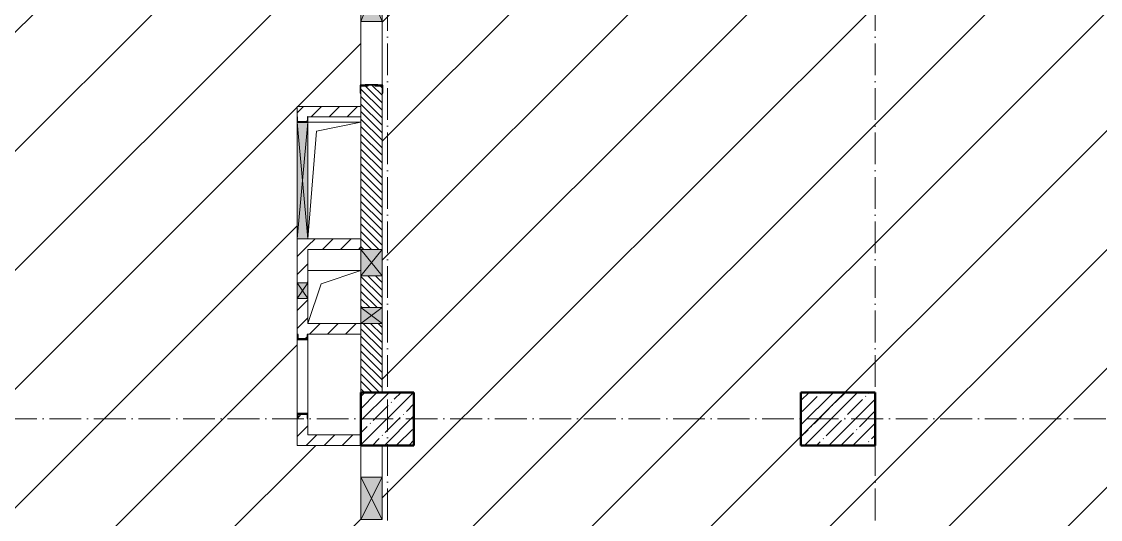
# Model space of a CAD drawing. Header units: millimetres. Extents: x -17017 to 628417, y -109036 to 199237.
# Drawn here: x 529910 to 540085, y -73985 to -69285 of the extents above; entities that cross this region are included whole.
import ezdxf

# ---------------------------------------------------------------- set-up
doc = ezdxf.new("R2010")
doc.units = ezdxf.units.MM
doc.linetypes.add('50_200_ШТРИХ_1Т_ш5_п1_п1_', pattern=[700, 500, -100, 0, -100])
for name, color, linetype, lineweight in [('A-DETL-GENF-OTLN', 7, 'Continuous', 9), ('A-FLOR-____-OTLN', 7, 'Continuous', 9), ('A-GENM-____-MCUT', 7, 'Continuous', 25), ('A-GENM-____-OTLN', 7, 'Continuous', 9), ('A-GENM-____-OTLN-1', 7, 'Continuous', 25), ('A-GLAZ-____-OTLN', 7, 'Continuous', 9), ('A-WALL-____-MCUT-3', 7, 'Continuous', 9), ('A-WALL-____-PATT-1', 7, 'Continuous', 9), ('A-WALL-FNSH-MCUT-1', 7, 'Continuous', 9), ('I-WALL-____-OTLN', 7, 'Continuous', 9), ('S-COLS-____-MCUT', 7, 'Continuous', 50), ('S-COLS-____-OTLN', 7, 'Continuous', 9), ('S-GRID-____-OTLN-1', 7, '50_200_ШТРИХ_1Т_ш5_п1_п1_', 9), ('стяжа', 7, 'Continuous', 30)]:
    doc.layers.add(name, color=color, linetype=linetype, lineweight=lineweight)
pattern_1 = [(45, (523510.01, -90515.61), (-84.8528, 84.8528), [])]
pattern_2 = [(45, (239739.3, -3652.16), (-561.266, 561.266), [])]

# ---------------------------------------------------------------- blocks, each defined once
blk = doc.blocks.new('BSC_Колонна _Прямоугольная - 500х500-V124-АР1_План отверстий 3 этажа в осях 1-64_А-ГГ')
at = {"layer": 'S-COLS-____-OTLN'}
h = blk.add_hatch(dxfattribs=at)
h.set_pattern_fill('FP_147', color=256, style=0, pattern_type=2)
h.set_pattern_definition([(45, (-9850, -17481.04), (-114.0493, 114.0493), []), (45, (-9735.95, -17481.04), (-114.0493, 114.0493), [201.613, -40.323, 3.353, -36.97])])
h.paths.add_polyline_path([(-250, -250), (250, -250), (250, 250), (-250, 250)], flags=0)
at = {"layer": 'S-COLS-____-MCUT'}
for p, q in [((250, 250), (-250, 250)), ((-250, 250), (-250, -250)), ((250, -250), (250, 250)), ((-250, -250), (250, -250))]:
    blk.add_line(p, q, dxfattribs=at)
blk = doc.blocks.new('BSC_Колонна _Прямоугольная - 500х700-V129-АР1_План отверстий 3 этажа в осях 1-64_А-ГГ')
at = {"layer": 'S-COLS-____-OTLN'}
h = blk.add_hatch(dxfattribs=at)
h.set_pattern_fill('FP_152', color=256, style=0, pattern_type=2)
h.set_pattern_definition([(315, (-17481.04, 14100), (114.0493, 114.0493), []), (315, (-17481.04, 13985.95), (114.0493, 114.0493), [201.612, -40.322, 3.353, -36.97])])
h.paths.add_polyline_path([(-250, 350), (-250, -350), (250, -350), (250, 350)], flags=0)
at = {"layer": 'S-COLS-____-MCUT'}
for p, q in [((250, 350), (-250, 350)), ((-250, 350), (-250, -350)), ((250, -350), (250, 350)), ((-250, -350), (250, -350))]:
    blk.add_line(p, q, dxfattribs=at)
blk = doc.blocks.new('АР_Перемычка - АР_Перемычка-28704962-АР1_План отверстий 3 этажа в осях 1-64_А-ГГ')
at = {"layer": 'A-GENM-____-OTLN'}
blk.add_line((-350, -100), (-342, -100), dxfattribs=at)
blk = doc.blocks.new('154_Стойка_СКБ_Уголок - СМ-2480_200-28346303-АР1_План отверстий 3 этажа в осях 1-64_А-ГГ')
at = {"layer": 'A-GENM-____-MCUT'}
for p, q in [((125, 156), (125, 81)), ((200, 156), (125, 156)), ((131, 81), (131, 150)), ((131, 150), (200, 150)), ((200, 150), (200, 156)), ((125, 81), (131, 81)), ((131, 19), (125, 19)), ((125, 19), (125, -56)), ((131, -50), (131, 19)), ((125, -56), (200, -56)), ((200, -50), (131, -50)), ((200, -56), (200, -50))]:
    blk.add_line(p, q, dxfattribs=at)
blk = doc.blocks.new('Стойка_Влож_Полоса боковая - Полоса-28213942-АР1_План отверстий 3 этажа в осях 1-64_А-ГГ')
at = {"layer": 'A-GENM-____-OTLN'}
for p, q in [((-5, 60), (0, 60)), ((-5, -60), (-5, 60)), ((0, 31), (0, -31)), ((0, -60), (-5, -60))]:
    blk.add_line(p, q, dxfattribs=at)
blk = doc.blocks.new('AR_Отверстие прямоугольное _в плите_ - AR_Отверстие прямоугольное _в плите_-V199-АР1_План отверстий 3 этажа в осях 1-64_А-ГГ')
at = {"layer": 'A-GENM-____-OTLN'}
for p, q in [((250, 250), (-250, 250)), ((-125, 125), (250, 250)), ((-250, -250), (-125, 125))]:
    blk.add_line(p, q, dxfattribs=at)
blk = doc.blocks.new('AR_Отверстие прямоугольное _в плите_ - AR_Отверстие прямоугольное _в плите_-30552711-АР1_План отверстий 3 этажа в осях 1-64_А-ГГ')
at = {"layer": 'A-GENM-____-OTLN'}
for p, q in [((250, 550), (-250, 550)), ((-167, 467), (250, 550)), ((-250, -550), (-167, 467))]:
    blk.add_line(p, q, dxfattribs=at)
blk = doc.blocks.new('154_Стойка_СКБ_Швеллер - СМ-2180_100-28318692-АР1_План отверстий 3 этажа в осях 1-64_А-ГГ')
at = {"layer": 'A-GENM-____-MCUT'}
for p, q in [((171, 50), (125, 50)), ((125, 50), (125, -50)), ((129.5, 42.4), (171, 42.4)), ((129.5, -42.4), (129.5, 42.4)), ((171, 42.4), (171, 50)), ((125, -50), (171, -50)), ((171, -42.4), (129.5, -42.4)), ((171, -50), (171, -42.4))]:
    blk.add_line(p, q, dxfattribs=at)
blk = doc.blocks.new('AR_Отверстие прямоугольное _в стене_ - AR_Отверстие прямоугольное _в стене__ОВ-36943067-АР1_План отверстий 3 этажа в осях 1-64_А-ГГ')
at = {"layer": 'A-GLAZ-____-OTLN'}
blk.add_hatch(color=256, dxfattribs=at).paths.add_polyline_path([(-550, -50), (550, -50), (550, 50), (-550, 50), (-550, -47)], flags=0)
at = {"layer": 'A-DETL-GENF-OTLN'}
for p, q in [((-550, 50), (550, 50)), ((550, 50), (-550, -50)), ((-550, 50), (550, -50)), ((550, 50), (-550, 50)), ((550, 50), (550, -50)), ((550, -50), (550, 50)), ((550, -50), (-550, -50)), ((-550, -50), (550, -50))]:
    blk.add_line(p, q, dxfattribs=at)
blk = doc.blocks.new('AR_Отверстие прямоугольное _в стене__БезПР - AR_Отверстие прямоугольное _в стене__БезПР-36992797-АР1_План отверстий 3 этажа в осях 1-64_А-ГГ')
at = {"layer": 'A-GLAZ-____-OTLN'}
blk.add_hatch(color=256, dxfattribs=at).paths.add_polyline_path([(-200, -100), (200, -100), (200, 100), (-200, 100)], flags=0)
at = {"layer": 'A-DETL-GENF-OTLN'}
for p, q in [((-200, -100), (-200, 100)), ((-200, 100), (200, 100)), ((200, 100), (-200, -100)), ((-200, 100), (200, -100)), ((200, 100), (-200, 100)), ((-200, 100), (-200, -100)), ((200, 100), (200, -100)), ((200, -100), (200, 100)), ((200, -100), (-200, -100)), ((-200, -100), (200, -100))]:
    blk.add_line(p, q, dxfattribs=at)
at = {"layer": 'A-GLAZ-____-OTLN'}
blk.add_line((200, 100), (-200, 100), dxfattribs=at)
blk = doc.blocks.new('AR_Отверстие прямоугольное _в стене__БезПР - AR_Отверстие прямоугольное _в стене__БезПР-36427847-АР1_План отверстий 3 этажа в осях 1-64_А-ГГ')
at = {"layer": 'A-GLAZ-____-OTLN'}
blk.add_hatch(color=256, dxfattribs=at).paths.add_polyline_path([(250, 100), (-250, 100), (-250, -100), (250, -100)], flags=0)
at = {"layer": 'A-DETL-GENF-OTLN'}
for p, q in [((-250, -100), (-250, 100)), ((-250, 100), (250, 100)), ((250, 100), (-250, -100)), ((-250, 100), (250, -100)), ((250, 100), (-250, 100)), ((-250, 100), (-250, -100)), ((250, 100), (250, -100)), ((250, -100), (250, 100)), ((250, -100), (-250, -100)), ((-250, -100), (250, -100))]:
    blk.add_line(p, q, dxfattribs=at)
at = {"layer": 'A-GLAZ-____-OTLN'}
blk.add_line((250, 100), (-250, 100), dxfattribs=at)
blk = doc.blocks.new('AR_Отверстие прямоугольное _в стене__БезПР - AR_Отверстие прямоугольное _в стене__БезПР-36427593-АР1_План отверстий 3 этажа в осях 1-64_А-ГГ')
at = {"layer": 'A-GLAZ-____-OTLN'}
blk.add_hatch(color=256, dxfattribs=at).paths.add_polyline_path([(75, 100), (-75, 100), (-75, -100), (75, -100)], flags=0)
at = {"layer": 'A-DETL-GENF-OTLN'}
for p, q in [((-75, -100), (-75, 100)), ((-75, 100), (75, 100)), ((75, 100), (-75, -100)), ((-75, 100), (75, -100)), ((75, 100), (-75, 100)), ((-75, 100), (-75, -100)), ((75, 100), (75, -100)), ((75, -100), (75, 100)), ((75, -100), (-75, -100)), ((-75, -100), (75, -100))]:
    blk.add_line(p, q, dxfattribs=at)
blk = doc.blocks.new('AR_Отверстие прямоугольное _в стене__БезПР - AR_Отверстие прямоугольное _в стене__БезПР-36428168-АР1_План отверстий 3 этажа в осях 1-64_А-ГГ')
at = {"layer": 'A-GLAZ-____-OTLN'}
blk.add_hatch(color=256, dxfattribs=at).paths.add_polyline_path([(75, -50), (75, 50), (-75, 50), (-75, -50)], flags=0)
at = {"layer": 'A-DETL-GENF-OTLN'}
for p, q in [((-75, -50), (-75, 50)), ((-75, 50), (75, 50)), ((75, 50), (-75, -50)), ((-75, 50), (75, -50)), ((75, 50), (-75, 50)), ((-75, 50), (-75, -50)), ((75, 50), (75, -50)), ((75, -50), (75, 50)), ((75, -50), (-75, -50)), ((-75, -50), (75, -50))]:
    blk.add_line(p, q, dxfattribs=at)
blk = doc.blocks.new('AR_Отверстие прямоугольное _в стене__БезПР - AR_Отверстие прямоугольное _в стене__БезПР-36899716-АР1_План отверстий 3 этажа в осях 1-64_А-ГГ')
at = {"layer": 'A-GLAZ-____-OTLN'}
blk.add_hatch(color=256, dxfattribs=at).paths.add_polyline_path([(125, 100), (-125, 100), (-125, -100), (125, -100)], flags=0)
at = {"layer": 'A-DETL-GENF-OTLN'}
for p, q in [((-125, -100), (-125, 100)), ((-125, 100), (125, 100)), ((125, 100), (-125, -100)), ((-125, 100), (125, -100)), ((125, 100), (-125, 100)), ((-125, 100), (-125, -100)), ((125, 100), (125, -100)), ((125, -100), (125, 100)), ((125, -100), (-125, -100)), ((-125, -100), (125, -100))]:
    blk.add_line(p, q, dxfattribs=at)
blk = doc.blocks.new('154_Фахверк_СКБ_Швеллер - Тип_100_3960_зеркало-36793856-АР1_План отверстий 3 этажа в осях 1-64_А-ГГ')
at = {"layer": 'A-GENM-____-MCUT'}
for p, q in [((175, 50), (125, 50)), ((125, 50), (125, -50)), ((128, 47), (175, 47)), ((128, -47), (128, 47)), ((175, 47), (175, 50)), ((125, -50), (175, -50)), ((175, -47), (128, -47)), ((175, -50), (175, -47))]:
    blk.add_line(p, q, dxfattribs=at)
blk = doc.blocks.new('3эт')
at = {"layer": 'S-GRID-____-OTLN-1', "color": 251, "ltscale": 0.6, "true_color": 0x636466}
for p, q in [((293620.7, -91346.1), (293620.7, -36982.5)), ((298220.7, -91346.1), (298220.7, -36982.5)), ((310478.4, -69382.4), (279101.9, -69382.4))]:
    blk.add_line(p, q, dxfattribs=at)

msp = doc.modelspace()

# ---------------------------------------------------------------- hatches: boundary and pattern name
at = {"layer": 'A-WALL-____-PATT-1'}
h = msp.add_hatch(dxfattribs=at)
h.set_pattern_fill('FP_6', color=256, style=0, pattern_type=2)
h.set_pattern_definition([(135, (523510.01, -90515.614), (-35.35534, -35.35534), [])])
h.paths.add_polyline_path([(533310, -72785), (533310, -72135), (533110, -72135), (533110, -72785)], flags=0)
h.paths.add_polyline_path([(533255, -71985), (533310, -71985), (533310, -71685), (533110, -71685), (533110, -71985)], flags=0)
h.paths.add_polyline_path([(533310, -71435), (533310, -69891), (533241, -69891), (533241, -69885), (533179, -69885), (533179, -69891), (533110, -69891), (533110, -71435), (533217, -71435)], flags=0)
h.paths.add_polyline_path([(533179, -68185), (533241, -68185), (533241, -68179), (533310, -68179), (533310, -67985), (533110, -67985), (533110, -68179), (533179, -68179)], flags=0)
h = msp.add_hatch(dxfattribs=at)
h.set_pattern_fill('FP_4', color=256, style=0, pattern_type=2)
h.set_pattern_definition(pattern_1)
h.paths.add_polyline_path([(532610, -73185), (532610, -73031), (532602, -73031), (532602, -72989), (532518, -72989), (532518, -73031), (532510, -73031), (532510, -73185), (532602, -73185)], flags=0)
h.paths.add_polyline_path([(532518, -72280), (532602, -72280), (532602, -72239), (532610, -72239), (532610, -71900), (532510, -71900), (532510, -72239), (532518, -72239), (532518, -72273)], flags=0)
h.paths.add_polyline_path([(532566, -71750), (532610, -71750), (532610, -71335), (532510, -71335), (532510, -71750)], flags=0)
h.paths.add_polyline_path([(532522, -70232), (532607, -70232), (532607, -70185), (532610, -70185), (532610, -70085), (532510, -70085), (532510, -70185), (532513, -70185), (532513, -70232)], flags=0)
h = msp.add_hatch(dxfattribs=at)
h.set_pattern_fill('FP_4', color=256, style=0, pattern_type=2)
h.set_pattern_definition(pattern_1)
h.paths.add_polyline_path([(532610, -70185), (533110, -70185), (533110, -70085), (532610, -70085)], flags=0)
h = msp.add_hatch(dxfattribs=at)
h.set_pattern_fill('FP_4', color=256, style=0, pattern_type=2)
h.set_pattern_definition(pattern_1)
h.paths.add_polyline_path([(532610, -71435), (533110, -71435), (533110, -71335), (532610, -71335)], flags=0)
h = msp.add_hatch(dxfattribs=at)
h.set_pattern_fill('FP_4', color=256, style=0, pattern_type=2)
h.set_pattern_definition(pattern_1)
h.paths.add_polyline_path([(533110, -72235), (533110, -72135), (532610, -72135), (532610, -72235)], flags=0)
h = msp.add_hatch(dxfattribs=at)
h.set_pattern_fill('FP_4', color=256, style=0, pattern_type=2)
h.set_pattern_definition(pattern_1)
h.paths.add_polyline_path([(533110, -73285), (533110, -73185), (532510, -73185), (532510, -73285)], flags=0)
at = {"layer": 'стяжа'}
h = msp.add_hatch(dxfattribs=at)
h.set_pattern_fill('ANSI31', color=5, scale=250)
h.set_pattern_definition(pattern_2)
h.paths.add_polyline_path([(528910, -76885), (528904, -76885), (528904, -76810), (528910, -76585), (528610, -76585), (528310, -76585), (528310, -75485), (528310, -75085), (528310, -72785), (528610, -72785), (529110, -72785), (529110, -72560), (529110, -72410), (529116, -72410), (529116, -72479), (529116, -72485), (529116, -72560), (529110, -72785), (529110, -73285), (529112, -73310), (529116, -73310), (529116, -73385), (529110, -73630), (529110, -73880), (529110, -74085), (529116, -74085), (529116, -74160), (529116, -74285), (529110, -74460), (529110, -74910), (529116, -74910), (529116, -74979), (529116, -74985), (529116, -75060), (529110, -76085), (529110, -76585), (529110, -76810), (529116, -76810), (529116, -76885), (529110, -78585), (529116, -78585), (529116, -78660), (529110, -78810), (529116, -78810), (529116, -78885), (529110, -79585), (529116, -79585), (529116, -79660), (529116, -79785), (529110, -80485), (529110, -80985), (533110, -80985), (533110, -80485), (533110, -80360), (533104, -80360), (533104, -80285), (533110, -79135), (533104, -79135), (533104, -79060), (533110, -78560), (533104, -78560), (533104, -78480), (533110, -78480), (533110, -76785), (533104, -76785), (533104, -76710), (533110, -76585), (533110, -76085), (533110, -74460), (533110, -74160), (533110, -73985), (533110, -73585), (533110, -73285), (532510, -73285), (532510, -73031), (532510, -72285), (532510, -71900), (532510, -71750), (532510, -71335), (532510, -70235), (532510, -70085), (533110, -70085), (533110, -69960), (533104, -69960), (533104, -69880), (533110, -69880), (533110, -69285), (533110, -68785), (533110, -68185), (533104, -68185), (533104, -68110), (533110, -67985), (533110, -67585), (532410, -67585), (532410, -67285), (532410, -66685), (532410, -66535), (532410, -66285), (532410, -66235), (532410, -65635), (532410, -64885), (532410, -64285), (532410, -64185), (533110, -64185), (533110, -63785), (533110, -63260), (533104, -63260), (533104, -63180), (533110, -63180), (533110, -62035), (533104, -62035), (533104, -61960), (533110, -61085), (533110, -60185), (535310, -60185), (535360, -60185), (537410, -60285), (537360, -60285), (537360, -61085), (533110, -61085), (533110, -62029), (533179, -62029), (533229, -62035), (533310, -62035), (533310, -61960), (533310, -61285), (541710, -61285), (541710, -58035), (541510, -58035), (541510, -61085), (537610, -61085), (537610, -60041), (537541, -60041), (537541, -60035), (537410, -60035), (537410, -58885), (537404, -58885), (537404, -58810), (537410, -58285), (537410, -57785), (537410, -57485), (538104, -57485), (538104, -57385), (538110, -56385), (538110, -55985), (538110, -55685), (538104, -55685), (538104, -55585), (537410, -55585), (537410, -55485), (537410, -54485), (537410, -53935), (537410, -52285), (537410, -51785), (537410, -51335), (537410, -49235), (537860, -49235), (537860, -49085), (537854, -49085), (537854, -49010), (537860, -48185), (537854, -48185), (537854, -48110), (537854, -48035), (537860, -47535), (537860, -47085), (537860, -46685), (537860, -44885), (537860, -43285), (537610, -43285), (537610, -43135), (537410, -43135), (537011, -43041), (536910, -43041), (535110, -43035), (535110, -43041), (535035, -43041), (533610, -43035), (533610, -43285), (533610, -43610), (533616, -43610), (533616, -43685), (533610, -44425), (533610, -44825), (533610, -45310), (533616, -45310), (533616, -45379), (533616, -45385), (533616, -45460), (533610, -46285), (533610, -46785), (533610, -46885), (533610, -48935), (533560, -49085), (533410, -49085), (533410, -49135), (529110, -49135), (529110, -51785), (529110, -52285), (529110, -52510), (529116, -52510), (529116, -52585), (529041, -52585), (528910, -52585), (528910, -54380), (529110, -54380), (529110, -54310), (529116, -54310), (529116, -54379), (529116, -54385), (529116, -54460), (529110, -54785), (529110, -55285), (529110, -55585), (529116, -55585), (529116, -55660), (529110, -55660), (529110, -55591), (528979, -55591), (528979, -55585), (528904, -55585), (528904, -55660), (528910, -55660), (528910, -56479), (529041, -56479), (529041, -56485), (529110, -56485), (529110, -57785), (529110, -58285), (529110, -58610), (529116, -58610), (529116, -58785), (529110, -58785), (529110, -59185), (529110, -60310), (529116, -60310), (529116, -60379), (529116, -60385), (529116, -60460), (529110, -63785), (529110, -64285), (529110, -64710), (529116, -64710), (529116, -64785), (529116, -64791), (529116, -64860), (529110, -65085), (529110, -65685), (529110, -65860), (529116, -65860), (529116, -65929), (529116, -65935), (529116, -66010), (529110, -66785), (529110, -67285), (529110, -68410), (529116, -68410), (529116, -68485), (529116, -68491), (529116, -68560), (529110, -69185), (529110, -69560), (529116, -69560), (529116, -69629), (529116, -69635), (529116, -69710), (529110, -70195), (529110, -70595), (529110, -71335), (529110, -71510), (529116, -71510), (529116, -71585), (529116, -71591), (529116, -71735), (528910, -71735), (528910, -71660), (528904, -71660), (528904, -71591), (528904, -71585), (528904, -71510), (528910, -71335), (529110, -71335), (529110, -70595), (528910, -70595), (528910, -70485), (528610, -70485), (528610, -71185), (528510, -71285), (528510, -69785), (528456, -69785), (527260, -69785), (527085, -69785), (527085, -71860), (521710, -71860), (521710, -69785), (521310, -69785), (521310, -70560), (521316, -70560), (521316, -70635), (521310, -72435), (521316, -72435), (521316, -72585), (521410, -72585), (521410, -72785), (521560, -72785), (521560, -73285), (521310, -73285), (521310, -73560), (521316, -73560), (521316, -73635), (521310, -75435), (521316, -75435), (521316, -75510), (521312, -75885), (521410, -75885), (521410, -76085), (521560, -76085), (521560, -76585), (521410, -76585), (521410, -76785), (521316, -76808), (521316, -76885), (521310, -78685), (521316, -78685), (521316, -78760), (521310, -80485), (521560, -80485), (521560, -80735), (523695, -80735), (523695, -80235), (525660, -80235), (526210, -80235), (528310, -80235), (528310, -78685), (528904, -78685), (528904, -78585)])
h.paths.add_polyline_path([(528904, -72560), (528904, -72485), (528904, -72479), (528910, -72479), (529070, -72480), (529070, -72485), (528979, -72485), (528979, -72491), (528910, -72491), (528910, -72560)], flags=16)
h.paths.add_polyline_path([(533110, -58285), (533110, -57785), (533610, -57785), (533610, -58285)], flags=16)
h.paths.add_polyline_path([(537404, -60110), (537404, -60041), (537410, -60041), (537410, -60110)], flags=16)
h.paths.add_polyline_path([(529116, -56485), (529116, -56410), (529110, -56410), (529110, -56479)], flags=16)
h.paths.add_polyline_path([(533110, -52285), (533110, -51785), (533610, -51785), (533610, -52285)], flags=16)
h.paths.add_polyline_path([(528910, -65685), (528910, -65085), (528910, -64860), (528904, -64860), (528904, -64791), (528904, -64785), (528904, -64635), (528360, -64635), (528360, -63285), (528360, -62935), (528360, -62860), (528360, -62060), (528360, -61035), (528206, -61035), (528160, -61035), (527010, -61035), (526964, -61035), (526810, -61035), (526810, -61485), (526110, -61485), (526110, -61035), (523710, -61035), (523660, -61035), (521310, -61035), (521310, -61560), (521316, -61560), (521316, -61635), (521310, -63785), (521560, -63785), (521560, -64285), (521410, -64285), (521410, -64485), (521310, -66435), (521310, -66435), (521316, -66435), (521316, -66585), (521410, -66585), (521410, -66785), (521560, -66785), (521560, -66935), (524960, -66935), (524960, -66535), (525060, -66535), (525360, -66535), (526810, -66535), (526860, -66535), (528460, -66535), (528910, -66535), (528910, -66010), (528904, -66010), (528904, -65935), (528904, -65929), (528904, -65860)], flags=17)
h.paths.add_polyline_path([(526885, -69785), (524260, -69785), (524210, -69785), (521910, -69785), (521910, -71660), (526885, -71660)], flags=17)
h.paths.add_polyline_path([(536910, -80135), (537260, -80135), (537260, -78735), (535360, -78735), (535310, -78735), (533310, -78735), (533310, -79060), (533316, -79060), (533316, -79135), (533310, -80285), (533316, -80285), (533316, -80360), (533310, -80485), (533610, -80485), (533610, -80735), (536910, -80735), (536910, -80535)], flags=17)
h.paths.add_polyline_path([(555335, -85285), (554710, -85285), (552310, -85285), (552310, -85035), (552110, -85035), (551010, -85035), (550560, -85035), (549310, -85035), (549310, -84935), (549310, -84635), (548985, -84635), (548985, -84641), (548910, -84641), (548910, -84635), (548460, -84635), (548060, -84635), (547210, -84635), (547210, -84641), (547135, -84641), (546710, -84638), (546710, -85235), (545810, -85235), (543310, -85235), (542610, -85235), (542610, -84641), (542510, -84641), (542510, -84635), (541960, -84635), (541560, -84635), (540810, -84635), (540810, -84935), (540810, -85035), (539460, -85035), (539010, -85035), (538510, -85035), (538510, -92185), (540310, -92185), (540310, -91935), (540810, -91935), (540810, -92085), (541010, -92085), (541010, -92185), (543310, -92185), (543310, -91935), (543810, -91935), (543810, -92085), (544010, -92085), (544010, -92185), (546310, -92185), (546310, -92179), (546385, -92179), (546760, -92181), (546760, -92085), (546960, -92085), (546960, -92185), (547435, -92185), (547435, -92179), (547510, -92179), (549310, -92185), (549310, -91935), (549810, -91935), (549810, -92085), (550010, -92085), (550010, -92185), (550435, -92185), (550435, -92179), (550510, -92179), (552310, -92185), (552310, -91935), (552810, -91935), (552810, -92185), (553435, -92185), (553435, -92179), (553510, -92179), (555310, -92185), (555310, -92179)])
h.paths.add_polyline_path([(558310, -88035), (558310, -87985), (558310, -85185), (557910, -85185), (557910, -84635), (557785, -84635), (557785, -84641), (557710, -84641), (557710, -84635), (557065, -84635), (556815, -84635), (556560, -84635), (556560, -84641), (556485, -84641), (556210, -84636), (556210, -85185), (555535, -85185), (555535, -92185), (556435, -92185), (556435, -92179), (556510, -92179), (558310, -92185), (558310, -91935), (558310, -91885), (558310, -90735), (558310, -90689)])
h.paths.add_polyline_path([(586160, -85035), (581160, -85035), (581160, -84635), (580260, -84635), (580260, -84641), (580185, -84641), (579535, -84635), (579535, -84641), (579460, -84641), (579460, -84635), (578960, -84635), (578560, -84635), (577760, -84635), (577760, -84641), (577685, -84641), (577360, -84635), (577360, -84935), (577010, -84935), (577010, -85385), (576910, -85385), (576860, -85385), (575660, -85385), (574260, -85385), (574260, -85135), (571960, -85135), (571360, -85135), (571310, -85135), (571210, -85135), (571210, -84641), (571110, -84641), (570700, -84635), (569800, -84635), (569310, -84635), (569310, -84641), (569160, -84641), (569160, -85035), (567860, -85035), (567860, -84935), (567860, -84635), (567735, -84635), (567735, -84641), (567660, -84641), (567220, -84635), (566820, -84635), (565960, -84635), (565960, -84641), (565910, -84641), (565910, -85185), (564860, -85185), (564060, -85185), (563760, -85185), (563160, -85185), (563060, -85185), (561860, -85185), (561860, -91935), (562360, -91935), (562360, -92085), (562560, -92085), (562385, -92110), (562360, -92185), (562360, -92435), (562704, -92435), (562704, -92366), (562710, -92254), (562710, -92435), (564510, -92435), (564510, -92366), (564510, -92254), (564510, -92179), (564660, -92179), (564660, -92085), (564860, -92085), (564860, -91935), (565360, -91935), (565360, -92085), (565560, -92085), (565385, -92110), (565360, -92185), (565360, -92435), (565704, -92435), (565704, -92366), (565710, -92254), (565710, -92435), (567510, -92435), (567510, -92366), (567510, -92254), (567510, -92179), (567585, -92179), (567860, -92185), (567860, -91935), (568360, -91935), (568360, -92085), (568560, -92085), (568385, -92110), (568360, -92185), (568360, -92435), (568704, -92435), (568704, -92366), (568710, -92254), (568710, -92435), (573510, -92435), (573510, -92366), (573510, -92254), (573510, -92179), (573660, -92179), (573660, -92085), (573860, -92085), (573860, -91935), (574360, -91935), (574360, -92185), (574635, -92185), (574635, -92179), (574710, -92179), (576510, -92185), (576510, -92179), (576660, -92179), (576660, -92085), (576860, -92085), (576860, -91935), (577360, -91935), (577360, -92085), (577560, -92085), (577385, -92110), (577360, -92185), (577360, -92435), (577704, -92435), (577704, -92366), (577710, -92254), (577710, -92435), (579510, -92435), (579510, -92366), (579510, -92254), (579510, -92179), (579585, -92179), (580635, -92185), (580635, -92179), (580710, -92179), (582510, -92185), (582510, -92179), (582660, -92179), (582660, -92085), (582860, -92085), (582860, -91935), (583360, -91935), (583360, -92185), (583635, -92185), (583635, -92179), (583710, -92179), (585510, -92185), (585510, -92179), (585660, -92179), (585660, -92085), (585860, -92085), (585860, -91935), (586160, -91935)])
h.paths.add_polyline_path([(562704, -92185), (562635, -92185), (562635, -92179), (562704, -92179)], flags=16)
h.paths.add_polyline_path([(565635, -92179), (565704, -92179), (565704, -92185), (565635, -92185)], flags=16)
h.paths.add_polyline_path([(568635, -92179), (568704, -92179), (568704, -92185), (568635, -92185)], flags=16)
h.paths.add_polyline_path([(577635, -92179), (577704, -92179), (577704, -92185), (577635, -92185)], flags=16)
h.paths.add_polyline_path([(560505, -85335), (558410, -85335), (558410, -87985), (558410, -88035), (558410, -90460), (560505, -90460)], flags=17)
h.paths.add_polyline_path([(561810, -85335), (560705, -85335), (560705, -90660), (558410, -90660), (558410, -90735), (558410, -91935), (558810, -91935), (558810, -92185), (559435, -92185), (559435, -92179), (559510, -92179), (561310, -92185), (561310, -91935), (561810, -91935)])
h.paths.add_polyline_path([(524295, -77976), (525954, -77976), (525954, -76776), (524295, -76776)], flags=24)
h.paths.add_polyline_path([(533689, -57118), (535279, -57118), (535279, -55918), (533689, -55918)], flags=24)
h.paths.add_polyline_path([(523885, -64232), (525586, -64232), (525586, -63032), (523885, -63032)], flags=24)
h.paths.add_polyline_path([(534085, -80327), (535729, -80327), (535729, -79127), (534085, -79127)], flags=24)
h.paths.add_polyline_path([(543427, -78355), (545084, -78355), (545084, -77155), (543427, -77155)], flags=9)
h.paths.add_polyline_path([(547127, -88804), (548814, -88804), (548814, -87604), (547127, -87604)], flags=24)
h.paths.add_polyline_path([(555836, -88785), (557494, -88785), (557494, -87585), (555836, -87585)], flags=24)
h.paths.add_polyline_path([(571632, -88582), (573291, -88582), (573291, -87382), (571632, -87382)], flags=24)
h.paths.add_polyline_path([(589685, -88724), (591318, -88724), (591318, -87524), (589685, -87524)], flags=9)
h.paths.add_polyline_path([(579987, -83561), (581665, -83561), (581665, -82361), (579987, -82361)], flags=9)
h = msp.add_hatch(dxfattribs=at)
h.set_pattern_fill('ANSI31', color=3, scale=250)
h.set_pattern_definition(pattern_2)
h.paths.add_polyline_path([(541710, -64985), (533310, -64985), (533310, -78635), (540980, -78635)])
h.paths.add_polyline_path([(538560, -64185), (541710, -64185), (541710, -64985), (538560, -64985)])
h.paths.add_polyline_path([(541710, -61285), (537960, -61285), (537960, -64185), (541710, -64185)])
h.paths.add_polyline_path([(541710, -58035), (546810, -58035), (546810, -80485), (540910, -80610)])

# ---------------------------------------------------------------- linework, layer by layer
at = {"layer": 'A-FLOR-____-OTLN'}
for p, q in [((532610, -70235), (533110, -70235)), ((532610, -71635), (533110, -71635))]:
    msp.add_line(p, q, dxfattribs=at)
at = {"layer": 'A-WALL-____-MCUT-3'}
for p, q in [((533110, -69960), (533110, -71435)), ((533310, -71435), (533310, -69960)), ((533110, -71685), (533110, -71985)), ((533310, -71985), (533310, -71685)), ((533110, -72135), (533110, -72785)), ((533310, -72785), (533310, -72135))]:
    msp.add_line(p, q, dxfattribs=at)
at = {"layer": 'A-WALL-FNSH-MCUT-1'}
for p, q in [((532510, -70085), (532510, -70185)), ((533110, -70085), (532510, -70085)), ((532610, -70185), (533110, -70185)), ((532510, -71335), (532510, -71750)), ((533110, -71335), (532610, -71335)), ((532610, -71750), (532610, -71435)), ((532610, -71435), (533110, -71435)), ((532510, -71900), (532510, -72239)), ((532610, -72135), (532610, -71900)), ((533110, -72135), (532610, -72135)), ((532610, -72239), (532610, -72235)), ((532610, -72235), (533110, -72235)), ((532510, -73031), (532510, -73285)), ((532610, -73185), (532610, -73031)), ((533110, -73185), (532610, -73185)), ((532510, -73285), (533110, -73285))]:
    msp.add_line(p, q, dxfattribs=at)
at = {"layer": 'I-WALL-____-OTLN'}
for p, q in [((533110, -69885), (533110, -69285)), ((533310, -69285), (533310, -69885)), ((532510, -72985), (532510, -72285)), ((532610, -72285), (532610, -72985)), ((533110, -73585), (533110, -73285)), ((533310, -73285), (533310, -73585))]:
    msp.add_line(p, q, dxfattribs=at)

# ---------------------------------------------------------------- block references
at = {"layer": 'A-GENM-____-OTLN'}
for name, rotation in [('Стойка_Влож_Полоса боковая - Полоса-28213942-АР1_План отверстий 3 этажа в осях 1-64_А-ГГ', 269.9999999999999), ('АР_Перемычка - АР_Перемычка-28704962-АР1_План отверстий 3 этажа в осях 1-64_А-ГГ', 89.99999999999991)]:
    msp.add_blockref(name, (533210, -69885), dxfattribs=dict(at, rotation=rotation))
for name, p in [('AR_Отверстие прямоугольное _в плите_ - AR_Отверстие прямоугольное _в плите_-30552711-АР1_План отверстий 3 этажа в осях 1-64_А-ГГ', (532860, -70785)), ('AR_Отверстие прямоугольное _в плите_ - AR_Отверстие прямоугольное _в плите_-V199-АР1_План отверстий 3 этажа в осях 1-64_А-ГГ', (532860, -71885))]:
    msp.add_blockref(name, p, dxfattribs=at)
at = {"layer": 'A-GENM-____-OTLN-1'}
for name, p, rotation in [('154_Стойка_СКБ_Уголок - СМ-2480_200-28346303-АР1_План отверстий 3 этажа в осях 1-64_А-ГГ', (533160, -69760), 269.9999999999999), ('154_Фахверк_СКБ_Швеллер - Тип_100_3960_зеркало-36793856-АР1_План отверстий 3 этажа в осях 1-64_А-ГГ', (532560, -70360), 89.99999999999993), ('154_Стойка_СКБ_Швеллер - СМ-2180_100-28318692-АР1_План отверстий 3 этажа в осях 1-64_А-ГГ', (532560, -72410), 89.99999999999993), ('154_Стойка_СКБ_Швеллер - СМ-2180_100-28318692-АР1_План отверстий 3 этажа в осях 1-64_А-ГГ', (532560, -72860), 269.9999999999999)]:
    msp.add_blockref(name, p, dxfattribs=dict(at, rotation=rotation))
at = {"layer": 'A-GLAZ-____-OTLN'}
for name, p, rotation in [('AR_Отверстие прямоугольное _в стене__БезПР - AR_Отверстие прямоугольное _в стене__БезПР-36427847-АР1_План отверстий 3 этажа в осях 1-64_А-ГГ', (533210, -69035), 269.9999999999999), ('AR_Отверстие прямоугольное _в стене_ - AR_Отверстие прямоугольное _в стене__ОВ-36943067-АР1_План отверстий 3 этажа в осях 1-64_А-ГГ', (532560, -70785), 269.9999999999999), ('AR_Отверстие прямоугольное _в стене__БезПР - AR_Отверстие прямоугольное _в стене__БезПР-36899716-АР1_План отверстий 3 этажа в осях 1-64_А-ГГ', (533210, -71560), 269.9999999999999), ('AR_Отверстие прямоугольное _в стене__БезПР - AR_Отверстие прямоугольное _в стене__БезПР-36428168-АР1_План отверстий 3 этажа в осях 1-64_А-ГГ', (532560, -71825), 269.9999999999999), ('AR_Отверстие прямоугольное _в стене__БезПР - AR_Отверстие прямоугольное _в стене__БезПР-36427593-АР1_План отверстий 3 этажа в осях 1-64_А-ГГ', (533210, -72060), 269.9999999999999), ('AR_Отверстие прямоугольное _в стене__БезПР - AR_Отверстие прямоугольное _в стене__БезПР-36992797-АР1_План отверстий 3 этажа в осях 1-64_А-ГГ', (533210, -73785), 89.99999999999997)]:
    msp.add_blockref(name, p, dxfattribs=dict(at, rotation=rotation))
at = {"layer": 'S-COLS-____-OTLN'}
msp.add_blockref('BSC_Колонна _Прямоугольная - 500х500-V124-АР1_План отверстий 3 этажа в осях 1-64_А-ГГ', (533360, -73035), dxfattribs=at)
at = {"layer": 'S-COLS-____-OTLN', "rotation": 89.9999999999999}
msp.add_blockref('BSC_Колонна _Прямоугольная - 500х700-V129-АР1_План отверстий 3 этажа в осях 1-64_А-ГГ', (537610, -73035), dxfattribs=at)
at = {"layer": 'стяжа'}
msp.add_blockref('3эт', (239739, -3652), dxfattribs=at)

doc.saveas('drawing.dxf')
